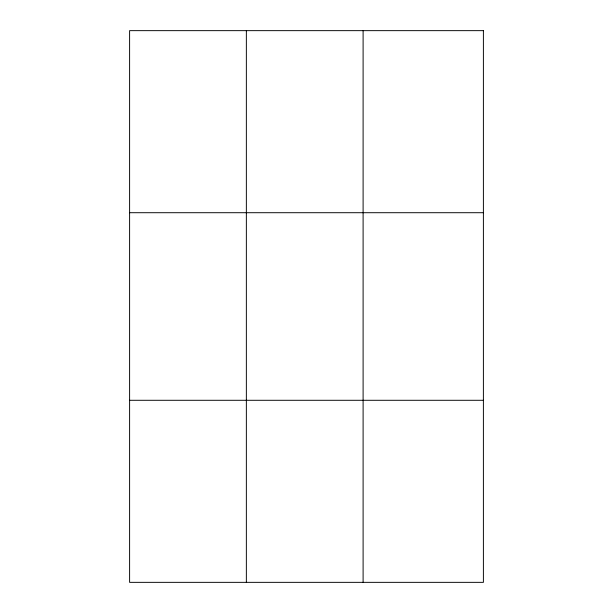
<?xml version="1.0" encoding="UTF-8"?>
<svg xmlns="http://www.w3.org/2000/svg" width="613" height="613" viewBox="0 0 613 613"><rect width="100%" height="100%" fill="white"/><g stroke="black" fill="none" stroke-linecap="round" stroke-linejoin="round"><path stroke-width="0.92" d="M246.357 30.65L246.357 582.35M363.103 30.65L363.103 582.35M129.604 212.711L483.396 212.711M129.604 400.289L483.396 400.289M483.396 30.65L483.396 582.35L129.604 582.35L129.604 30.65L483.396 30.65"/></g></svg>
